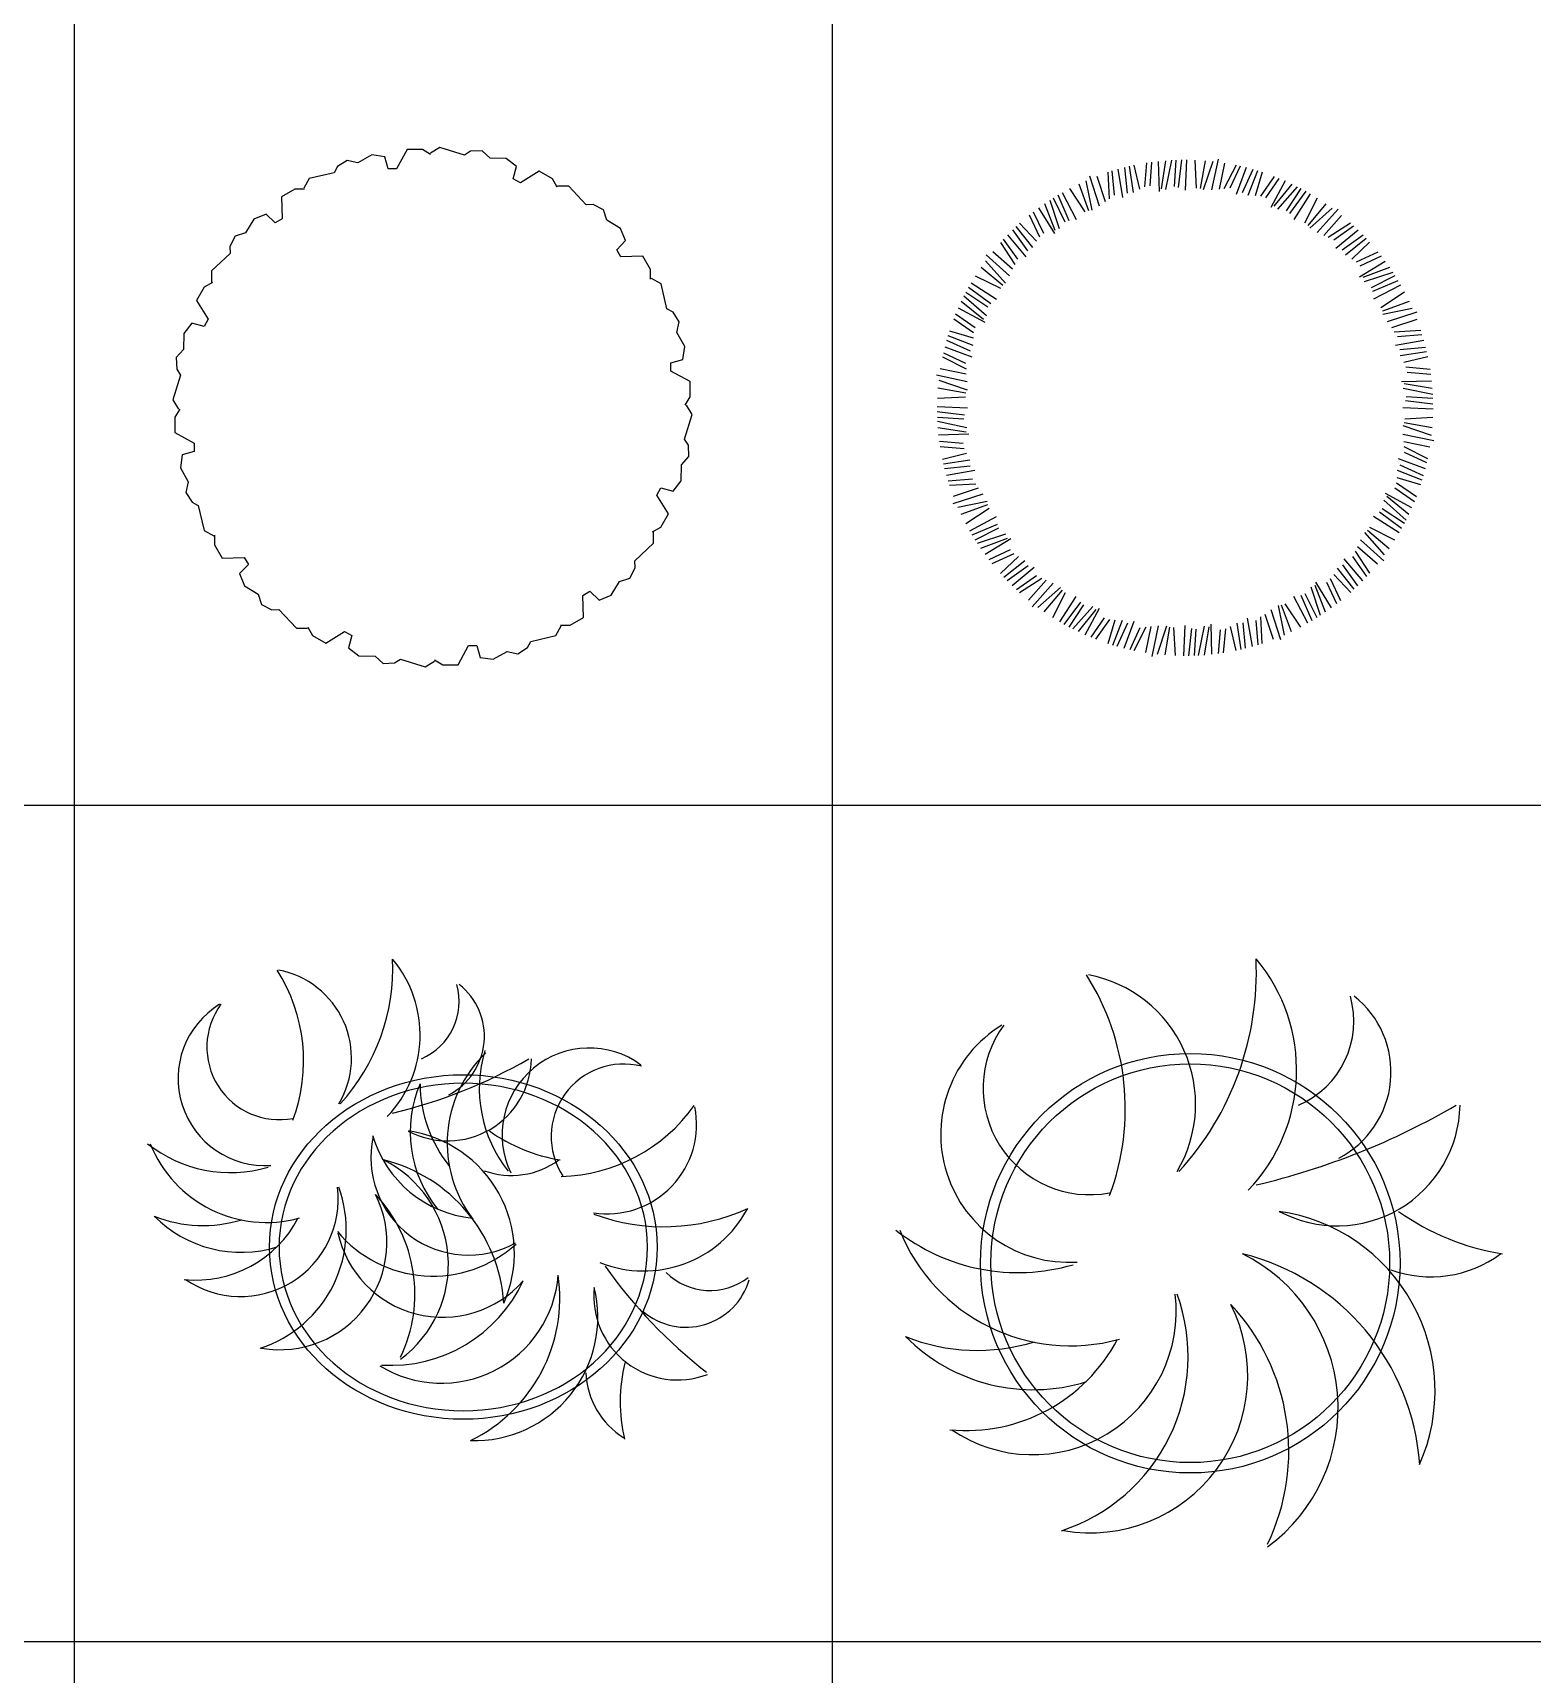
# Model space of a CAD drawing. Header units: millimetres. Extents: x -4017 to 59953, y -688 to 66564.
# Drawn here: x 28710 to 32944, y 14005 to 18640 of the extents above; entities that cross this region are included whole.
import ezdxf

# ---------------------------------------------------------------- set-up
doc = ezdxf.new("R2010")
doc.units = ezdxf.units.MM
doc.layers.add('www.cad-blocks.net', color=7, linetype='Continuous')

# ---------------------------------------------------------------- blocks, each defined once
blk = doc.blocks.new('A$C516926BB')
for p, q in [((31.2861, 38.5194), (31.2861, 0)), ((33.426, 38.5194), (33.426, 0)), ((0, 7.0831), (60.3118, 7.0831)), ((0, 4.7221), (62.4121, 4.7221))]:
    blk.add_line(p, q)
blk = doc.blocks.new('A$C0E432B50')
for p, q in [((0.5616, 1.445), (0.522, 1.4232)), ((0.5983, 1.4398), (0.5616, 1.445)), ((0.608, 1.4056), (0.5983, 1.4398)), ((0.661, 1.4604), (0.6315, 1.4056)), ((0.7042, 1.4606), (0.661, 1.4604)), ((0.7274, 1.4467), (0.7042, 1.4606)), ((0.7538, 1.4659), (0.727, 1.4498)), ((0.8232, 1.4448), (0.7538, 1.4659)), ((0.8399, 1.4553), (0.8232, 1.4448)), ((0.8727, 1.4567), (0.8399, 1.4553)), ((0.8954, 1.4362), (0.8727, 1.4567)), ((0.4551, 1.3946), (0.3845, 1.3781)), ((0.4645, 1.412), (0.4551, 1.3946)), ((0.4921, 1.4296), (0.4645, 1.412)), ((0.522, 1.4232), (0.4921, 1.4296)), ((0.6315, 1.4056), (0.608, 1.4056)), ((0.9406, 1.4352), (0.8954, 1.4362)), ((0.9698, 1.4124), (0.9406, 1.4352)), ((0.961, 1.3779), (0.9698, 1.4124)), ((1.0344, 1.399), (0.9814, 1.3662)), ((1.0719, 1.3774), (1.0344, 1.399)), ((0.3443, 1.3487), (0.3069, 1.327)), ((0.3713, 1.3483), (0.3443, 1.3487)), ((0.3845, 1.3781), (0.3694, 1.3508)), ((0.9814, 1.3662), (0.961, 1.3779)), ((1.085, 1.3538), (1.0719, 1.3774)), ((1.1175, 1.3572), (1.0862, 1.3567)), ((1.167, 1.3043), (1.1175, 1.3572)), ((0.3069, 1.327), (0.3088, 1.2648)), ((1.1868, 1.305), (1.167, 1.3043)), ((1.2158, 1.2899), (1.1868, 1.305)), ((0.2286, 1.264), (0.2051, 1.2253)), ((0.2629, 1.2778), (0.2286, 1.264)), ((0.2884, 1.253), (0.2629, 1.2778)), ((0.3088, 1.2648), (0.2884, 1.253)), ((1.2253, 1.2608), (1.2158, 1.2899)), ((1.264, 1.2373), (1.2253, 1.2608)), ((0.176, 1.2158), (0.1609, 1.1868)), ((0.2051, 1.2253), (0.176, 1.2158)), ((1.2778, 1.203), (1.264, 1.2373)), ((0.1615, 1.167), (0.1086, 1.1175)), ((0.1609, 1.1868), (0.1615, 1.167)), ((1.253, 1.1775), (1.2778, 1.203)), ((1.2648, 1.1571), (1.253, 1.1775)), ((1.327, 1.159), (1.2648, 1.1571)), ((1.3487, 1.1216), (1.327, 1.159)), ((0.1086, 1.1175), (0.1092, 1.0862)), ((1.3483, 1.0946), (1.3487, 1.1216)), ((0.0884, 1.0719), (0.0669, 1.0344)), ((0.112, 1.085), (0.0884, 1.0719)), ((1.3781, 1.0813), (1.3508, 1.0965)), ((1.3946, 1.0107), (1.3781, 1.0813)), ((0.0669, 1.0344), (0.0997, 0.9814)), ((0.0997, 0.9814), (0.0879, 0.961)), ((1.412, 1.0014), (1.3946, 1.0107)), ((1.4296, 0.9738), (1.412, 1.0014)), ((1.4232, 0.9439), (1.4296, 0.9738)), ((0.0306, 0.9406), (0.0297, 0.8954)), ((0.0535, 0.9698), (0.0306, 0.9406)), ((0.0879, 0.961), (0.0535, 0.9698)), ((1.445, 0.9042), (1.4232, 0.9439)), ((0.0297, 0.8954), (0.0092, 0.8727)), ((1.4398, 0.8676), (1.445, 0.9042)), ((0.0092, 0.8727), (0.0106, 0.8399)), ((0.0106, 0.8399), (0.0211, 0.8232)), ((1.4056, 0.8579), (1.4398, 0.8676)), ((1.4056, 0.8343), (1.4056, 0.8579)), ((1.4604, 0.8049), (1.4056, 0.8343)), ((0.0211, 0.8232), (0, 0.7538)), ((1.4606, 0.7616), (1.4604, 0.8049)), ((0, 0.7538), (0.0161, 0.727)), ((1.4467, 0.7385), (1.4606, 0.7616)), ((0.0192, 0.7274), (0.0053, 0.7042)), ((0.0053, 0.7042), (0.0054, 0.661)), ((1.4448, 0.6427), (1.4659, 0.7121)), ((1.4659, 0.7121), (1.4498, 0.7388)), ((0.0054, 0.661), (0.0603, 0.6315)), ((0.0603, 0.608), (0.0261, 0.5983)), ((0.0603, 0.6315), (0.0603, 0.608)), ((1.4553, 0.6259), (1.4448, 0.6427)), ((1.4567, 0.5932), (1.4553, 0.6259)), ((0.0261, 0.5983), (0.0209, 0.5616)), ((0.0209, 0.5616), (0.0426, 0.522)), ((1.4352, 0.5253), (1.4362, 0.5705)), ((1.4362, 0.5705), (1.4567, 0.5932)), ((0.0426, 0.522), (0.0363, 0.4921)), ((1.4124, 0.4961), (1.4352, 0.5253)), ((0.0363, 0.4921), (0.0539, 0.4645)), ((0.0539, 0.4645), (0.0713, 0.4551)), ((1.3662, 0.4844), (1.3779, 0.5048)), ((1.399, 0.4315), (1.3662, 0.4844)), ((1.3779, 0.5048), (1.4124, 0.4961)), ((0.0713, 0.4551), (0.0878, 0.3845)), ((1.3774, 0.394), (1.399, 0.4315)), ((0.0878, 0.3845), (0.1151, 0.3694)), ((0.1176, 0.3713), (0.1171, 0.3443)), ((1.3538, 0.3809), (1.3774, 0.394)), ((1.3572, 0.3484), (1.3567, 0.3796)), ((0.1171, 0.3443), (0.1389, 0.3069)), ((1.3043, 0.2989), (1.3572, 0.3484)), ((0.1389, 0.3069), (0.2011, 0.3088)), ((0.2129, 0.2884), (0.1881, 0.2629)), ((0.2011, 0.3088), (0.2129, 0.2884)), ((1.2899, 0.25), (1.305, 0.2791)), ((1.305, 0.2791), (1.3043, 0.2989)), ((0.1881, 0.2629), (0.2019, 0.2286)), ((1.2373, 0.2019), (1.2608, 0.2406)), ((1.2608, 0.2406), (1.2899, 0.25)), ((0.2019, 0.2286), (0.2406, 0.2051)), ((0.2406, 0.2051), (0.25, 0.176)), ((1.1571, 0.2011), (1.1775, 0.2129)), ((1.159, 0.1389), (1.1571, 0.2011)), ((1.1775, 0.2129), (1.203, 0.1881)), ((1.203, 0.1881), (1.2373, 0.2019)), ((0.25, 0.176), (0.2791, 0.1609)), ((0.2791, 0.1609), (0.2989, 0.1615)), ((0.2989, 0.1615), (0.3484, 0.1086)), ((0.3484, 0.1086), (0.3796, 0.1092)), ((0.3809, 0.112), (0.394, 0.0884)), ((0.4315, 0.0669), (0.4844, 0.0997)), ((0.4844, 0.0997), (0.5048, 0.0879)), ((1.0813, 0.0878), (1.0965, 0.1151)), ((1.0946, 0.1176), (1.1216, 0.1171)), ((1.1216, 0.1171), (1.159, 0.1389)), ((0.394, 0.0884), (0.4315, 0.0669)), ((0.5048, 0.0879), (0.4961, 0.0535)), ((0.4961, 0.0535), (0.5253, 0.0306)), ((0.8049, 0.0054), (0.8343, 0.0603)), ((0.8343, 0.0603), (0.8579, 0.0603)), ((0.8579, 0.0603), (0.8676, 0.0261)), ((0.9738, 0.0363), (1.0014, 0.0539)), ((1.0014, 0.0539), (1.0107, 0.0713)), ((1.0107, 0.0713), (1.0813, 0.0878)), ((0.5253, 0.0306), (0.5705, 0.0297)), ((0.5705, 0.0297), (0.5932, 0.0092)), ((0.5932, 0.0092), (0.6259, 0.0106)), ((0.6259, 0.0106), (0.6427, 0.0211)), ((0.6427, 0.0211), (0.7121, 0)), ((0.7121, 0), (0.7388, 0.0161)), ((0.7385, 0.0192), (0.7616, 0.0053)), ((0.7616, 0.0053), (0.8049, 0.0054)), ((0.8676, 0.0261), (0.9042, 0.0209)), ((0.9042, 0.0209), (0.9439, 0.0426)), ((0.9439, 0.0426), (0.9738, 0.0363))]:
    blk.add_line(p, q)
blk = doc.blocks.new('A$C30ED087A')
for p, q in [((0.5934, 1.3937), (0.5876, 1.3258)), ((0.6077, 1.3958), (0.6025, 1.329)), ((0.6264, 1.3981), (0.6288, 1.3129)), ((0.6471, 1.4), (0.6345, 1.3205)), ((0.6642, 1.4012), (0.6471, 1.3183)), ((0.6757, 1.4017), (0.6712, 1.3268)), ((0.6918, 1.4021), (0.6827, 1.3247)), ((0.7059, 1.4022), (0.7021, 1.3167)), ((0.7292, 1.4017), (0.7337, 1.3226)), ((0.7584, 1.3999), (0.7448, 1.3211)), ((0.7802, 1.3978), (0.7532, 1.3175)), ((0.7954, 1.4042), (0.777, 1.3174)), ((0.813, 1.3933), (0.7983, 1.3199)), ((0.4318, 1.3568), (0.4593, 1.2724)), ((0.4526, 1.3562), (0.4765, 1.2852)), ((0.4842, 1.3674), (0.488, 1.2927)), ((0.4956, 1.371), (0.5017, 1.3023)), ((0.512, 1.3759), (0.5258, 1.2959)), ((0.5313, 1.381), (0.5383, 1.3087)), ((0.5442, 1.3841), (0.5555, 1.3098)), ((0.5577, 1.3871), (0.5738, 1.3194)), ((0.846, 1.3872), (0.8119, 1.3206)), ((0.8577, 1.3847), (0.8286, 1.3221)), ((0.8743, 1.3807), (0.8463, 1.3045)), ((0.8936, 1.3755), (0.8635, 1.3093)), ((0.9063, 1.3717), (0.879, 1.3016)), ((0.9196, 1.3676), (0.8996, 1.3008)), ((0.9538, 1.3554), (0.9148, 1.2995)), ((0.9672, 1.3501), (0.9293, 1.2948)), ((0.3432, 1.3032), (0.374, 1.2316)), ((0.3553, 1.3103), (0.3949, 1.2343)), ((0.3758, 1.3215), (0.4193, 1.2552)), ((0.4019, 1.3346), (0.4295, 1.2595)), ((0.4219, 1.3436), (0.4387, 1.2606)), ((0.9846, 1.3427), (0.944, 1.2678)), ((1.0034, 1.334), (0.9528, 1.2714)), ((1.0188, 1.3265), (0.9626, 1.2632)), ((1.029, 1.3212), (0.9877, 1.2586)), ((1.0432, 1.3135), (0.9966, 1.251)), ((1.0554, 1.3065), (1.0094, 1.2343)), ((0.2735, 1.2556), (0.3024, 1.1952)), ((0.2886, 1.267), (0.3332, 1.1944)), ((0.3055, 1.279), (0.3344, 1.2038)), ((0.3198, 1.2886), (0.3464, 1.2082)), ((0.3295, 1.2948), (0.363, 1.2277)), ((1.0753, 1.2944), (1.0397, 1.2236)), ((1.0997, 1.2783), (1.0486, 1.2169)), ((1.1176, 1.2656), (1.0541, 1.2095)), ((1.1339, 1.2636), (1.0746, 1.1975)), ((0.2243, 1.2138), (0.2714, 1.1551)), ((0.2346, 1.2232), (0.2824, 1.1725)), ((0.2622, 1.2467), (0.2911, 1.1849)), ((1.1438, 1.2453), (1.0943, 1.1891)), ((1.1693, 1.2235), (1.1065, 1.1829)), ((1.1781, 1.2155), (1.1217, 1.1758)), ((0.1807, 1.1693), (0.2214, 1.1065)), ((0.1888, 1.1781), (0.2285, 1.1217)), ((0.2006, 1.1905), (0.2525, 1.1281)), ((0.2147, 1.2047), (0.257, 1.1455)), ((1.1905, 1.2037), (1.1281, 1.1517)), ((1.2047, 1.1895), (1.1455, 1.1473)), ((1.2138, 1.1799), (1.1551, 1.1329)), ((1.2232, 1.1697), (1.1725, 1.1218)), ((0.1387, 1.1176), (0.1948, 1.0541)), ((0.1407, 1.1339), (0.2067, 1.0746)), ((0.159, 1.1438), (0.2152, 1.0943)), ((1.2467, 1.1421), (1.1849, 1.1131)), ((1.267, 1.1157), (1.1944, 1.071)), ((1.2556, 1.1307), (1.1952, 1.1019)), ((0.1098, 1.0753), (0.1806, 1.0397)), ((0.1259, 1.0997), (0.1874, 1.0486)), ((1.279, 1.0987), (1.2038, 1.0698)), ((1.2886, 1.0845), (1.2082, 1.0578)), ((1.2948, 1.0748), (1.2277, 1.0413)), ((0.0831, 1.029), (0.1456, 0.9877)), ((0.0908, 1.0432), (0.1532, 0.9966)), ((0.0977, 1.0554), (0.1699, 1.0094)), ((1.3032, 1.0611), (1.2316, 1.0303)), ((1.3103, 1.0489), (1.2343, 1.0094)), ((1.3215, 1.0285), (1.2552, 0.985)), ((0.0616, 0.9846), (0.1365, 0.944)), ((0.0702, 1.0034), (0.1328, 0.9528)), ((0.0778, 1.0188), (0.141, 0.9626)), ((1.3346, 1.0023), (1.2595, 0.9747)), ((1.3436, 0.9824), (1.2606, 0.9656)), ((0.0488, 0.9538), (0.1048, 0.9148)), ((0.0542, 0.9672), (0.1094, 0.9293)), ((1.3568, 0.9724), (1.2724, 0.9449)), ((1.3562, 0.9517), (1.2852, 0.9278)), ((0.0288, 0.8936), (0.0949, 0.8635)), ((0.0325, 0.9063), (0.1026, 0.879)), ((0.0367, 0.9196), (0.1034, 0.8996)), ((1.3674, 0.9201), (1.2927, 0.9163)), ((1.3759, 0.8923), (1.2959, 0.8785)), ((1.371, 0.9087), (1.3023, 0.9025)), ((0.017, 0.846), (0.0836, 0.8119)), ((0.0196, 0.8577), (0.0822, 0.8286)), ((0.0236, 0.8743), (0.0997, 0.8463)), ((1.381, 0.8729), (1.3087, 0.8659)), ((1.3841, 0.8601), (1.3098, 0.8487)), ((1.3871, 0.8465), (1.3194, 0.8304)), ((0, 0.7954), (0.0869, 0.777)), ((0.0109, 0.813), (0.0843, 0.7983)), ((1.3937, 0.8108), (1.3258, 0.8167)), ((1.3958, 0.7965), (1.329, 0.8018)), ((0.0043, 0.7584), (0.0831, 0.7448)), ((0.0064, 0.7802), (0.0868, 0.7532)), ((1.3981, 0.7778), (1.3129, 0.7755)), ((1.4012, 0.74), (1.3183, 0.7571)), ((1.4, 0.7571), (1.3205, 0.7697)), ((0.0021, 0.7059), (0.0876, 0.7021)), ((0.0026, 0.7292), (0.0817, 0.7337)), ((1.4022, 0.6984), (1.3167, 0.7021)), ((1.4021, 0.7124), (1.3247, 0.7216)), ((1.4017, 0.7285), (1.3268, 0.7331)), ((0.0021, 0.6918), (0.0795, 0.6827)), ((0.0026, 0.6757), (0.0774, 0.6712)), ((0.0031, 0.6642), (0.086, 0.6471)), ((1.3978, 0.6241), (1.3175, 0.651)), ((1.3999, 0.6459), (1.3211, 0.6595)), ((1.4017, 0.6751), (1.3226, 0.6705)), ((0.0042, 0.6471), (0.0838, 0.6345)), ((0.0062, 0.6264), (0.0913, 0.6288)), ((0.0085, 0.6077), (0.0752, 0.6025)), ((1.4042, 0.6089), (1.3174, 0.6273)), ((1.3933, 0.5912), (1.3199, 0.606)), ((0.0106, 0.5934), (0.0785, 0.5876)), ((0.0171, 0.5577), (0.0849, 0.5738)), ((1.3807, 0.5299), (1.3045, 0.558)), ((1.3872, 0.5582), (1.3206, 0.5923)), ((1.3847, 0.5466), (1.3221, 0.5756)), ((0.0201, 0.5442), (0.0945, 0.5555)), ((0.0232, 0.5313), (0.0955, 0.5383)), ((0.0284, 0.512), (0.1084, 0.5258)), ((1.3717, 0.4979), (1.3016, 0.5253)), ((1.3755, 0.5106), (1.3093, 0.5407)), ((0.0332, 0.4956), (0.102, 0.5017)), ((0.0369, 0.4842), (0.1116, 0.488)), ((0.048, 0.4526), (0.119, 0.4765)), ((1.3501, 0.4371), (1.2948, 0.475)), ((1.3554, 0.4505), (1.2995, 0.4895)), ((1.3676, 0.4847), (1.3008, 0.5046)), ((0.0474, 0.4318), (0.1319, 0.4593)), ((0.0606, 0.4219), (0.1437, 0.4387)), ((0.0697, 0.4019), (0.1447, 0.4295)), ((0.0828, 0.3758), (0.149, 0.4193)), ((1.3265, 0.3854), (1.2632, 0.4417)), ((1.3427, 0.4197), (1.2678, 0.4602)), ((1.334, 0.4008), (1.2714, 0.4515)), ((0.094, 0.3553), (0.1699, 0.3949)), ((0.1011, 0.3432), (0.1727, 0.374)), ((1.3065, 0.3488), (1.2343, 0.3949)), ((1.3135, 0.3611), (1.251, 0.4077)), ((1.3212, 0.3752), (1.2586, 0.4166)), ((0.1095, 0.3295), (0.1766, 0.363)), ((0.1157, 0.3198), (0.196, 0.3464)), ((0.1252, 0.3055), (0.2004, 0.3344)), ((0.1372, 0.2886), (0.2098, 0.3332)), ((1.2636, 0.2703), (1.1975, 0.3297)), ((1.2656, 0.2867), (1.2095, 0.3502)), ((1.2783, 0.3045), (1.2169, 0.3557)), ((1.2944, 0.3289), (1.2236, 0.3645)), ((0.1486, 0.2735), (0.209, 0.3024)), ((0.1576, 0.2622), (0.2193, 0.2911)), ((0.1811, 0.2346), (0.2317, 0.2824)), ((1.2155, 0.2261), (1.1758, 0.2826)), ((1.2235, 0.235), (1.1829, 0.2978)), ((1.2453, 0.2604), (1.1891, 0.31)), ((0.1905, 0.2243), (0.2492, 0.2714)), ((0.1996, 0.2147), (0.2587, 0.257)), ((0.2137, 0.2006), (0.2761, 0.2525)), ((1.1697, 0.1811), (1.1218, 0.2317)), ((1.1799, 0.1905), (1.1329, 0.2492)), ((1.1895, 0.1996), (1.1473, 0.2587)), ((1.2037, 0.2137), (1.1517, 0.2761)), ((0.2261, 0.1888), (0.2826, 0.2285)), ((0.235, 0.1807), (0.2978, 0.2214)), ((0.2604, 0.159), (0.31, 0.2152)), ((0.2703, 0.1407), (0.3297, 0.2067)), ((0.2867, 0.1387), (0.3502, 0.1948)), ((0.3045, 0.1259), (0.3557, 0.1874)), ((1.0845, 0.1157), (1.0578, 0.196)), ((1.0987, 0.1252), (1.0698, 0.2004)), ((1.1157, 0.1372), (1.071, 0.2098)), ((1.1307, 0.1486), (1.1019, 0.209)), ((1.1421, 0.1576), (1.1131, 0.2193)), ((0.3289, 0.1098), (0.3645, 0.1806)), ((0.3488, 0.0977), (0.3949, 0.1699)), ((0.3611, 0.0908), (0.4077, 0.1532)), ((0.3752, 0.0831), (0.4166, 0.1456)), ((0.3854, 0.0778), (0.4417, 0.141)), ((0.9824, 0.0606), (0.9656, 0.1437)), ((1.0023, 0.0697), (0.9747, 0.1447)), ((1.0285, 0.0828), (0.985, 0.149)), ((1.0489, 0.094), (1.0094, 0.1699)), ((1.0611, 0.1011), (1.0303, 0.1727)), ((1.0748, 0.1095), (1.0413, 0.1766)), ((0.4008, 0.0702), (0.4515, 0.1328)), ((0.4197, 0.0616), (0.4602, 0.1365)), ((0.4371, 0.0542), (0.475, 0.1094)), ((0.4505, 0.0488), (0.4895, 0.1048)), ((0.4847, 0.0367), (0.5046, 0.1034)), ((0.4979, 0.0325), (0.5253, 0.1026)), ((0.5106, 0.0288), (0.5407, 0.0949)), ((0.5299, 0.0236), (0.558, 0.0997)), ((0.8601, 0.0201), (0.8487, 0.0945)), ((0.8729, 0.0232), (0.8659, 0.0955)), ((0.8923, 0.0284), (0.8785, 0.1084)), ((0.9087, 0.0332), (0.9025, 0.102)), ((0.9201, 0.0369), (0.9163, 0.1116)), ((0.9517, 0.048), (0.9278, 0.119)), ((0.9724, 0.0474), (0.9449, 0.1319)), ((0.5466, 0.0196), (0.5756, 0.0822)), ((0.5582, 0.017), (0.5923, 0.0836)), ((0.5912, 0.0109), (0.606, 0.0843)), ((0.6089, 0), (0.6273, 0.0869)), ((0.6241, 0.0064), (0.651, 0.0868)), ((0.6459, 0.0043), (0.6595, 0.0831)), ((0.6751, 0.0026), (0.6705, 0.0817)), ((0.6984, 0.0021), (0.7021, 0.0876)), ((0.7124, 0.0021), (0.7216, 0.0795)), ((0.7285, 0.0026), (0.7331, 0.0774)), ((0.74, 0.0031), (0.7571, 0.086)), ((0.7571, 0.0042), (0.7697, 0.0838)), ((0.7778, 0.0062), (0.7755, 0.0913)), ((0.7965, 0.0085), (0.8018, 0.0752)), ((0.8108, 0.0106), (0.8167, 0.0785)), ((0.8465, 0.0171), (0.8304, 0.0849))]:
    blk.add_line(p, q)
blk = doc.blocks.new('A$C34BB1BD4')
at = {"linetype": 'Continuous'}
for centre, radius, start, end in [((0.1258, 1.3331), 0.5665, 317.5249, 2.6332), ((0.4369, 1.1453), 0.3326, 316.1236, 40.0059), ((-0.0392, 1.0716), 0.4797, 339.6426, 32.3581), ((0.3229, 1.08), 0.2528, 329.2032, 79.3331), ((0.7037, 1.2396), 0.1758, 293.1886, 15.846), ((0.7648, 1.1415), 0.1861, 297.4472, 51.7207), ((0.3319, 1.0221), 0.2459, 121.4911, 273.7284), ((0.372, 1.1107), 0.2046, 143.7065, 280.8711), ((0.3676, 2.2987), 1.4116, 283.2731, 300.1386), ((0.8474, 1.0825), 0.2363, 241.9289, 358.8987), ((1.1995, 0.8395), 0.3535, 133.8128, 217.3937), ((1.3129, 0.9946), 0.3763, 163.5342, 218.3762), ((1.2469, 0.8625), 0.2459, 53.5157, 205.753), ((1.3441, 0.8586), 0.2046, 75.7311, 212.8957), ((1.0873, 0.8714), 0.3458, 156.8559, 219.2041), ((1.1415, 1.009), 0.3722, 180.2715, 219.1415), ((1.1537, 1.2251), 0.4797, 271.6672, 324.3826), ((1.2972, 0.8927), 0.2528, 261.2278, 11.3577), ((0.2342, 1.1328), 0.3763, 231.5097, 286.3517), ((0.3355, 0.9694), 0.3535, 201.7882, 285.3691), ((0.906, 0.7993), 0.2756, 167.6779, 298.8737), ((0.9492, 0.9537), 0.3271, 196.3783, 264.4037), ((0.6868, 0.5288), 0.3488, 336.2233, 81.8534), ((1.2386, 1.257), 0.4703, 234.5085, 260.9791), ((0.519, 0.4966), 0.3303, 306.1831, 63.6033), ((0.5584, 0.3568), 0.4487, 4.0054, 76.1469), ((1.0271, 0.9745), 0.2261, 250.2193, 306.3957), ((0.2627, 0.6823), 0.2756, 235.6534, 6.8492), ((0.2098, 0.5951), 0.3513, 287.9119, 19.9871), ((0.373, 0.5592), 0.3027, 260.2963, 26.6831), ((0.3425, 0.4136), 0.4122, 334.3253, 43.0764), ((1.458, 1.1703), 0.5665, 249.5494, 294.6577), ((1.4006, 0.8114), 0.3326, 248.1482, 332.0304), ((0.1566, 0.9793), 0.3722, 248.247, 287.117), ((0.2639, 0.8774), 0.3458, 224.8314, 287.1796), ((0.1357, 0.7802), 0.3271, 264.3538, 332.3792), ((0.8053, 0.8156), 0.3513, 219.9365, 312.0116), ((0.8333, 0.6508), 0.3027, 192.3209, 318.7076), ((0.83, 0.4921), 0.3303, 238.2077, 355.6278), ((0.7152, 0.4032), 0.4487, 296.03, 8.1715), ((2.4438, 1.3082), 1.4116, 215.2977, 232.1631), ((1.588, 0.5994), 0.1758, 225.2131, 307.8706), ((0.6868, 0.6246), 0.4122, 266.3499, 335.101), ((0.9227, 0.3486), 0.3488, 268.2479, 13.8779), ((1.4962, 0.4074), 0.2363, 173.9535, 290.9233), ((1.52, 0.506), 0.1861, 229.4718, 343.7453), ((1.4635, 0.2003), 0.2261, 182.2438, 238.4202), ((1.8047, 0.1101), 0.4703, 166.533, 193.0036)]:
    blk.add_arc(centre, radius, start, end, dxfattribs=at)
blk.add_ellipse((0.8913, 0.5465), major_axis=(0.5472, 0), ratio=0.888889)
blk.add_ellipse((0.8913, 0.5465), major_axis=(-0.5201, 0), ratio=0.888889, start_param=3.141593, end_param=9.424778)
blk = doc.blocks.new('A$C100C2C42')
for radius in [0.5923, 0.563]:
    blk.add_circle((0.8311, 0.8004), radius)
at = {"linetype": 'Continuous'}
for centre, radius, start, end in [((0.1849, 1.6216), 0.8328, 317.5249, 2.6332), ((0.6423, 1.3456), 0.489, 316.1236, 40.0059), ((-0.0576, 1.2373), 0.7052, 339.6426, 32.3581), ((0.4746, 1.2495), 0.3716, 329.2032, 79.3331), ((1.0345, 1.4841), 0.2585, 293.1886, 15.846), ((1.1244, 1.3399), 0.2736, 297.4472, 51.7207), ((0.488, 1.1644), 0.3615, 121.4911, 273.7284), ((0.5468, 1.2946), 0.3007, 143.7065, 280.8711), ((0.5404, 3.0412), 2.0752, 283.2731, 300.1386), ((1.2457, 1.2532), 0.3473, 241.9289, 358.8987), ((1.0096, 0.4392), 0.5127, 336.2233, 81.8534), ((1.8209, 1.5097), 0.6914, 234.5085, 260.9791), ((0.3443, 1.3271), 0.5532, 231.5097, 286.3517), ((0.4932, 1.087), 0.5197, 201.7882, 285.3691), ((0.7629, 0.3919), 0.4855, 306.1831, 63.6033), ((0.8209, 0.1864), 0.6596, 4.0054, 76.1469), ((1.5099, 1.0944), 0.3324, 250.2193, 306.3957), ((0.3862, 0.6649), 0.4052, 235.6534, 6.8492), ((0.3085, 0.5367), 0.5165, 287.9119, 19.9871), ((0.5484, 0.4839), 0.445, 260.2963, 26.6831), ((0.5034, 0.2699), 0.6059, 334.3253, 43.0764), ((0.2302, 1.1014), 0.5471, 248.247, 287.117), ((0.3879, 0.9517), 0.5084, 224.8314, 287.1796), ((0.1995, 0.8089), 0.4809, 264.3538, 332.3792)]:
    blk.add_arc(centre, radius, start, end, dxfattribs=at)

msp = doc.modelspace()

# ---------------------------------------------------------------- block references
at = {"xscale": 1000, "yscale": 1000, "zscale": 1000}
for name, p in [('A$C0E432B50', (29106.1, 16849.7)), ('A$C30ED087A', (31261.8, 16878.5)), ('A$C34BB1BD4', (29034.5, 14664.7)), ('A$C100C2C42', (31147.4, 14365))]:
    msp.add_blockref(name, p, dxfattribs=at)
at = {"layer": 'www.cad-blocks.net', "color": 155, "true_color": 0x546d8e, "xscale": 1000, "yscale": 1000, "zscale": 1000}
msp.add_blockref('A$C516926BB', (-2458.7, 9375.6), dxfattribs=at)

doc.saveas('drawing.dxf')
